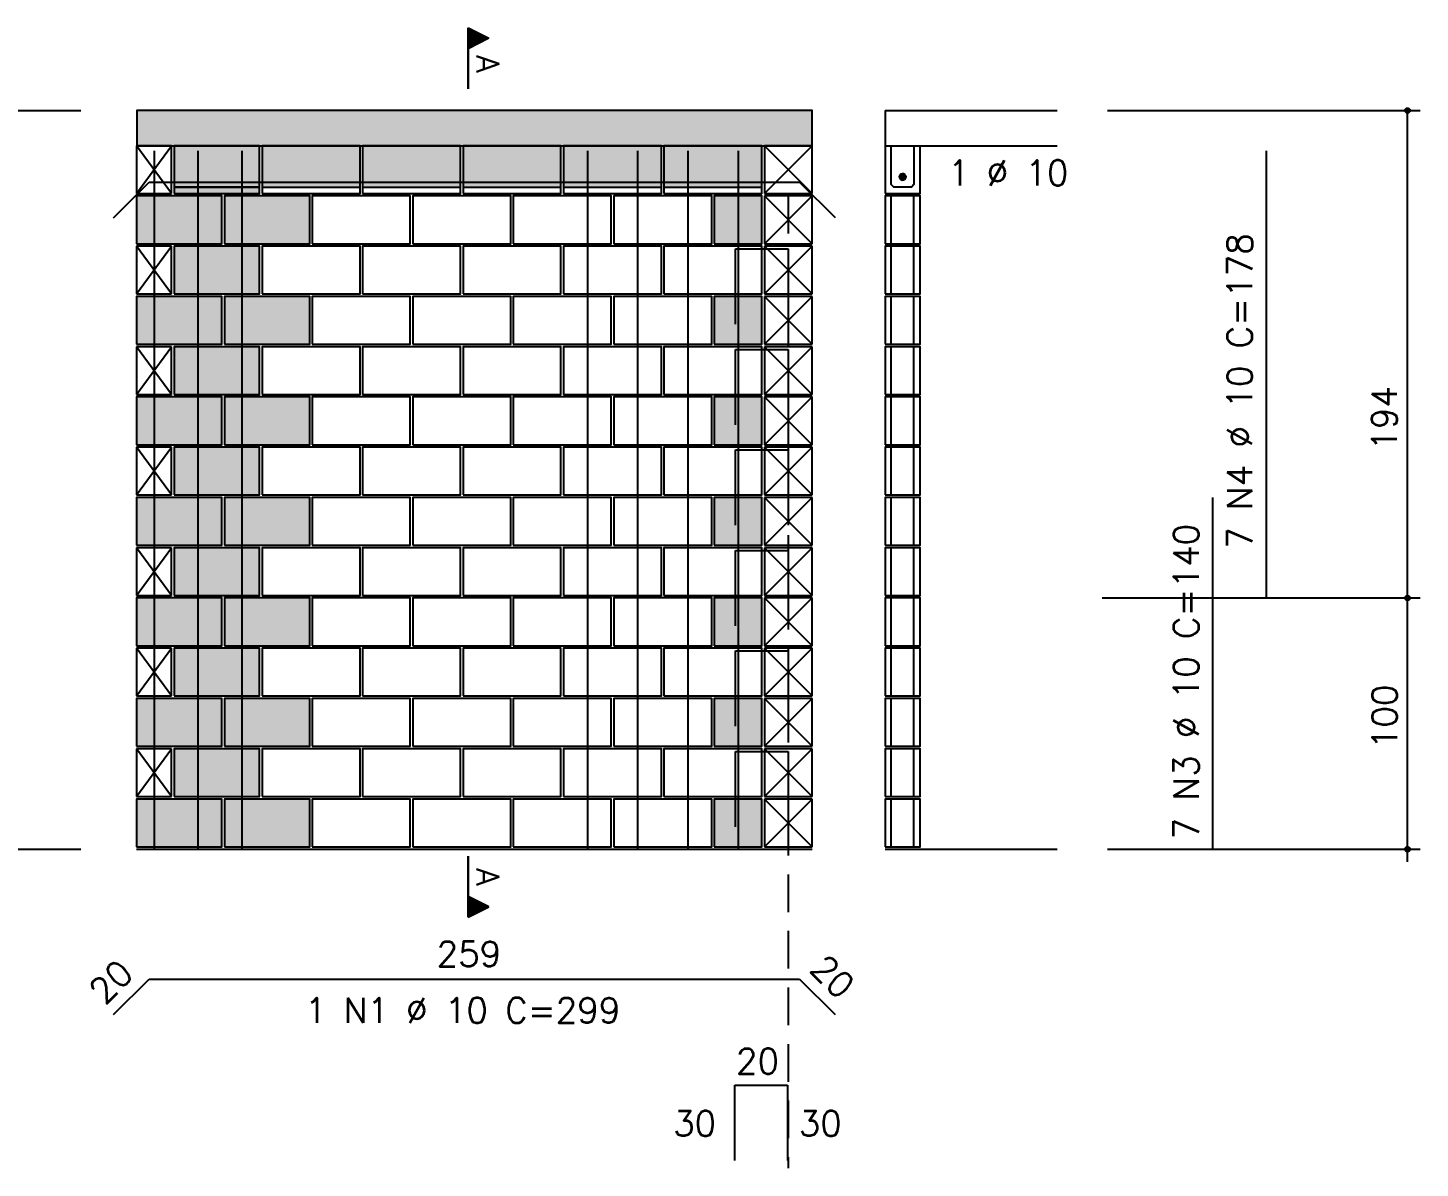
# Model space of a CAD drawing. Extents: x -1 to 122, y -1 to 61.
# Drawn here: x 22.16 to 33.25, y 25.72 to 34.79 of the extents above; entities that cross this region are included whole.
import ezdxf

# ---------------------------------------------------------------- set-up
doc = ezdxf.new("R2010")
doc.units = 0
doc.header["$MEASUREMENT"] = 0
doc.linetypes.add('ESTILO_TQS_0001', pattern=[0.45, 0.3, -0.15])
for name, color, linetype in [('PENA_01', 1, 'CONTINUOUS'), ('PENA_02', 2, 'CONTINUOUS'), ('PENA_03', 3, 'CONTINUOUS'), ('PENA_05', 5, 'CONTINUOUS'), ('PENA_09', 254, 'CONTINUOUS'), ('PENA_11', 252, 'CONTINUOUS'), ('PENA_21', 100, 'CONTINUOUS'), ('PENA_23', 50, 'CONTINUOUS')]:
    doc.layers.add(name, color=color, linetype=linetype)
doc.styles.get("Standard").update_dxf_attribs({"font": 'ROMANS.SHX'})

msp = doc.modelspace()

# ---------------------------------------------------------------- linework, layer by layer
at = {"layer": 'PENA_01', "linetype": 'Continuous'}
for p, q in [((20.45, 34.135), (22.581, 34.135)), ((23.325, 33.525), (24.005, 33.525)), ((24.025, 33.525), (24.805, 33.525)), ((24.825, 33.525), (25.605, 33.525)), ((25.625, 33.525), (26.405, 33.525)), ((26.425, 33.525), (27.205, 33.525)), ((27.225, 33.525), (28.005, 33.525)), ((20.45, 28.255), (22.581, 28.255))]:
    msp.add_line(p, q, dxfattribs=at)
at = {"layer": 'PENA_01', "linetype": 'ESTILO_TQS_0001'}
msp.add_line((28.215, 33.455), (28.215, 25.717), dxfattribs=at)
at = {"layer": 'PENA_02', "linetype": 'Continuous'}
for p, q in [((23.305, 33.855), (23.025, 33.855)), ((23.025, 33.855), (23.025, 33.475)), ((23.305, 33.475), (23.305, 33.855)), ((28.405, 33.855), (28.025, 33.855)), ((28.025, 33.855), (28.025, 33.475)), ((28.405, 33.475), (28.405, 33.855)), ((23.025, 33.475), (23.305, 33.475)), ((28.025, 33.475), (28.405, 33.475)), ((28.405, 33.455), (28.025, 33.455)), ((28.025, 33.455), (28.025, 33.075)), ((28.405, 33.075), (28.405, 33.455)), ((23.305, 33.055), (23.025, 33.055)), ((23.025, 33.055), (23.025, 32.675)), ((23.305, 32.675), (23.305, 33.055)), ((28.025, 33.075), (28.405, 33.075)), ((28.405, 33.055), (28.025, 33.055)), ((28.025, 33.055), (28.025, 32.675)), ((28.405, 32.675), (28.405, 33.055)), ((23.025, 32.675), (23.305, 32.675)), ((28.025, 32.675), (28.405, 32.675)), ((28.405, 32.655), (28.025, 32.655)), ((28.025, 32.655), (28.025, 32.275)), ((28.405, 32.275), (28.405, 32.655)), ((28.025, 32.275), (28.405, 32.275)), ((23.305, 32.255), (23.025, 32.255)), ((23.025, 32.255), (23.025, 31.875)), ((23.305, 31.875), (23.305, 32.255)), ((28.405, 32.255), (28.025, 32.255)), ((28.025, 32.255), (28.025, 31.875)), ((28.405, 31.875), (28.405, 32.255)), ((23.025, 31.875), (23.305, 31.875)), ((28.025, 31.875), (28.405, 31.875)), ((28.405, 31.855), (28.025, 31.855)), ((28.025, 31.855), (28.025, 31.475)), ((28.405, 31.475), (28.405, 31.855)), ((23.305, 31.455), (23.025, 31.455)), ((23.025, 31.455), (23.025, 31.075)), ((23.305, 31.075), (23.305, 31.455)), ((28.025, 31.475), (28.405, 31.475)), ((28.405, 31.455), (28.025, 31.455)), ((28.025, 31.455), (28.025, 31.075)), ((28.405, 31.075), (28.405, 31.455)), ((23.025, 31.075), (23.305, 31.075)), ((28.025, 31.075), (28.405, 31.075)), ((28.405, 31.055), (28.025, 31.055)), ((28.025, 31.055), (28.025, 30.675)), ((28.405, 30.675), (28.405, 31.055)), ((23.305, 30.655), (23.025, 30.655)), ((23.025, 30.655), (23.025, 30.275)), ((23.305, 30.275), (23.305, 30.655)), ((28.025, 30.675), (28.405, 30.675)), ((28.405, 30.655), (28.025, 30.655)), ((28.025, 30.655), (28.025, 30.275)), ((28.405, 30.275), (28.405, 30.655)), ((23.025, 30.275), (23.305, 30.275)), ((28.025, 30.275), (28.405, 30.275)), ((28.405, 30.255), (28.025, 30.255)), ((28.025, 30.255), (28.025, 29.875)), ((28.405, 29.875), (28.405, 30.255)), ((23.305, 29.855), (23.025, 29.855)), ((23.025, 29.855), (23.025, 29.475)), ((23.305, 29.475), (23.305, 29.855)), ((28.025, 29.875), (28.405, 29.875)), ((28.405, 29.855), (28.025, 29.855)), ((28.025, 29.855), (28.025, 29.475)), ((28.405, 29.475), (28.405, 29.855)), ((23.025, 29.475), (23.305, 29.475)), ((28.025, 29.475), (28.405, 29.475)), ((28.405, 29.455), (28.025, 29.455)), ((28.025, 29.455), (28.025, 29.075)), ((28.405, 29.075), (28.405, 29.455)), ((23.305, 29.055), (23.025, 29.055)), ((23.025, 29.055), (23.025, 28.675)), ((23.305, 28.675), (23.305, 29.055)), ((28.025, 29.075), (28.405, 29.075)), ((28.405, 29.055), (28.025, 29.055)), ((28.025, 29.055), (28.025, 28.675)), ((28.405, 28.675), (28.405, 29.055)), ((23.025, 28.675), (23.305, 28.675)), ((28.025, 28.675), (28.405, 28.675)), ((28.405, 28.655), (28.025, 28.655)), ((28.025, 28.655), (28.025, 28.275)), ((28.405, 28.275), (28.405, 28.655)), ((28.025, 28.275), (28.405, 28.275)), ((23.025, 28.255), (28.405, 28.255))]:
    msp.add_line(p, q, dxfattribs=at)
for points in [[(23.028, 33.855), (28.405, 33.855), (28.405, 34.135), (23.028, 34.135), (23.028, 33.855)], [(23.325, 33.475), (24.005, 33.475), (24.005, 33.855), (23.325, 33.855), (23.325, 33.475)], [(24.025, 33.475), (24.805, 33.475), (24.805, 33.855), (24.025, 33.855), (24.025, 33.475)], [(24.825, 33.475), (25.605, 33.475), (25.605, 33.855), (24.825, 33.855), (24.825, 33.475)], [(25.625, 33.475), (26.405, 33.475), (26.405, 33.855), (25.625, 33.855), (25.625, 33.475)], [(26.425, 33.475), (27.205, 33.475), (27.205, 33.855), (26.425, 33.855), (26.425, 33.475)], [(27.225, 33.475), (28.005, 33.475), (28.005, 33.855), (27.225, 33.855), (27.225, 33.475)], [(23.025, 33.075), (23.705, 33.075), (23.705, 33.455), (23.025, 33.455), (23.025, 33.075)], [(23.725, 33.075), (24.405, 33.075), (24.405, 33.455), (23.725, 33.455), (23.725, 33.075)], [(24.425, 33.075), (25.205, 33.075), (25.205, 33.455), (24.425, 33.455), (24.425, 33.075)], [(25.225, 33.075), (26.005, 33.075), (26.005, 33.455), (25.225, 33.455), (25.225, 33.075)], [(26.025, 33.075), (26.805, 33.075), (26.805, 33.455), (26.025, 33.455), (26.025, 33.075)], [(26.825, 33.075), (27.605, 33.075), (27.605, 33.455), (26.825, 33.455), (26.825, 33.075)], [(27.625, 33.075), (28.005, 33.075), (28.005, 33.455), (27.625, 33.455), (27.625, 33.075)], [(23.325, 32.675), (24.005, 32.675), (24.005, 33.055), (23.325, 33.055), (23.325, 32.675)], [(24.025, 32.675), (24.805, 32.675), (24.805, 33.055), (24.025, 33.055), (24.025, 32.675)], [(24.825, 32.675), (25.605, 32.675), (25.605, 33.055), (24.825, 33.055), (24.825, 32.675)], [(25.625, 32.675), (26.405, 32.675), (26.405, 33.055), (25.625, 33.055), (25.625, 32.675)], [(26.425, 32.675), (27.205, 32.675), (27.205, 33.055), (26.425, 33.055), (26.425, 32.675)], [(27.225, 32.675), (28.005, 32.675), (28.005, 33.055), (27.225, 33.055), (27.225, 32.675)], [(23.025, 32.275), (23.705, 32.275), (23.705, 32.655), (23.025, 32.655), (23.025, 32.275)], [(23.725, 32.275), (24.405, 32.275), (24.405, 32.655), (23.725, 32.655), (23.725, 32.275)], [(24.425, 32.275), (25.205, 32.275), (25.205, 32.655), (24.425, 32.655), (24.425, 32.275)], [(25.225, 32.275), (26.005, 32.275), (26.005, 32.655), (25.225, 32.655), (25.225, 32.275)], [(26.025, 32.275), (26.805, 32.275), (26.805, 32.655), (26.025, 32.655), (26.025, 32.275)], [(26.825, 32.275), (27.605, 32.275), (27.605, 32.655), (26.825, 32.655), (26.825, 32.275)], [(27.625, 32.275), (28.005, 32.275), (28.005, 32.655), (27.625, 32.655), (27.625, 32.275)], [(23.325, 31.875), (24.005, 31.875), (24.005, 32.255), (23.325, 32.255), (23.325, 31.875)], [(24.025, 31.875), (24.805, 31.875), (24.805, 32.255), (24.025, 32.255), (24.025, 31.875)], [(24.825, 31.875), (25.605, 31.875), (25.605, 32.255), (24.825, 32.255), (24.825, 31.875)], [(25.625, 31.875), (26.405, 31.875), (26.405, 32.255), (25.625, 32.255), (25.625, 31.875)], [(26.425, 31.875), (27.205, 31.875), (27.205, 32.255), (26.425, 32.255), (26.425, 31.875)], [(27.225, 31.875), (28.005, 31.875), (28.005, 32.255), (27.225, 32.255), (27.225, 31.875)], [(23.025, 31.475), (23.705, 31.475), (23.705, 31.855), (23.025, 31.855), (23.025, 31.475)], [(23.725, 31.475), (24.405, 31.475), (24.405, 31.855), (23.725, 31.855), (23.725, 31.475)], [(24.425, 31.475), (25.205, 31.475), (25.205, 31.855), (24.425, 31.855), (24.425, 31.475)], [(25.225, 31.475), (26.005, 31.475), (26.005, 31.855), (25.225, 31.855), (25.225, 31.475)], [(26.025, 31.475), (26.805, 31.475), (26.805, 31.855), (26.025, 31.855), (26.025, 31.475)], [(26.825, 31.475), (27.605, 31.475), (27.605, 31.855), (26.825, 31.855), (26.825, 31.475)], [(27.625, 31.475), (28.005, 31.475), (28.005, 31.855), (27.625, 31.855), (27.625, 31.475)], [(23.325, 31.075), (24.005, 31.075), (24.005, 31.455), (23.325, 31.455), (23.325, 31.075)], [(24.025, 31.075), (24.805, 31.075), (24.805, 31.455), (24.025, 31.455), (24.025, 31.075)], [(24.825, 31.075), (25.605, 31.075), (25.605, 31.455), (24.825, 31.455), (24.825, 31.075)], [(25.625, 31.075), (26.405, 31.075), (26.405, 31.455), (25.625, 31.455), (25.625, 31.075)], [(26.425, 31.075), (27.205, 31.075), (27.205, 31.455), (26.425, 31.455), (26.425, 31.075)], [(27.225, 31.075), (28.005, 31.075), (28.005, 31.455), (27.225, 31.455), (27.225, 31.075)], [(23.025, 30.675), (23.705, 30.675), (23.705, 31.055), (23.025, 31.055), (23.025, 30.675)], [(23.725, 30.675), (24.405, 30.675), (24.405, 31.055), (23.725, 31.055), (23.725, 30.675)], [(24.425, 30.675), (25.205, 30.675), (25.205, 31.055), (24.425, 31.055), (24.425, 30.675)], [(25.225, 30.675), (26.005, 30.675), (26.005, 31.055), (25.225, 31.055), (25.225, 30.675)], [(26.025, 30.675), (26.805, 30.675), (26.805, 31.055), (26.025, 31.055), (26.025, 30.675)], [(26.825, 30.675), (27.605, 30.675), (27.605, 31.055), (26.825, 31.055), (26.825, 30.675)], [(27.625, 30.675), (28.005, 30.675), (28.005, 31.055), (27.625, 31.055), (27.625, 30.675)], [(23.325, 30.275), (24.005, 30.275), (24.005, 30.655), (23.325, 30.655), (23.325, 30.275)], [(24.025, 30.275), (24.805, 30.275), (24.805, 30.655), (24.025, 30.655), (24.025, 30.275)], [(24.825, 30.275), (25.605, 30.275), (25.605, 30.655), (24.825, 30.655), (24.825, 30.275)], [(25.625, 30.275), (26.405, 30.275), (26.405, 30.655), (25.625, 30.655), (25.625, 30.275)], [(26.425, 30.275), (27.205, 30.275), (27.205, 30.655), (26.425, 30.655), (26.425, 30.275)], [(27.225, 30.275), (28.005, 30.275), (28.005, 30.655), (27.225, 30.655), (27.225, 30.275)], [(23.025, 29.875), (23.705, 29.875), (23.705, 30.255), (23.025, 30.255), (23.025, 29.875)], [(23.725, 29.875), (24.405, 29.875), (24.405, 30.255), (23.725, 30.255), (23.725, 29.875)], [(24.425, 29.875), (25.205, 29.875), (25.205, 30.255), (24.425, 30.255), (24.425, 29.875)], [(25.225, 29.875), (26.005, 29.875), (26.005, 30.255), (25.225, 30.255), (25.225, 29.875)], [(26.025, 29.875), (26.805, 29.875), (26.805, 30.255), (26.025, 30.255), (26.025, 29.875)], [(26.825, 29.875), (27.605, 29.875), (27.605, 30.255), (26.825, 30.255), (26.825, 29.875)], [(27.625, 29.875), (28.005, 29.875), (28.005, 30.255), (27.625, 30.255), (27.625, 29.875)], [(23.325, 29.475), (24.005, 29.475), (24.005, 29.855), (23.325, 29.855), (23.325, 29.475)], [(24.025, 29.475), (24.805, 29.475), (24.805, 29.855), (24.025, 29.855), (24.025, 29.475)], [(24.825, 29.475), (25.605, 29.475), (25.605, 29.855), (24.825, 29.855), (24.825, 29.475)], [(25.625, 29.475), (26.405, 29.475), (26.405, 29.855), (25.625, 29.855), (25.625, 29.475)], [(26.425, 29.475), (27.205, 29.475), (27.205, 29.855), (26.425, 29.855), (26.425, 29.475)], [(27.225, 29.475), (28.005, 29.475), (28.005, 29.855), (27.225, 29.855), (27.225, 29.475)], [(23.025, 29.075), (23.705, 29.075), (23.705, 29.455), (23.025, 29.455), (23.025, 29.075)], [(23.725, 29.075), (24.405, 29.075), (24.405, 29.455), (23.725, 29.455), (23.725, 29.075)], [(24.425, 29.075), (25.205, 29.075), (25.205, 29.455), (24.425, 29.455), (24.425, 29.075)], [(25.225, 29.075), (26.005, 29.075), (26.005, 29.455), (25.225, 29.455), (25.225, 29.075)], [(26.025, 29.075), (26.805, 29.075), (26.805, 29.455), (26.025, 29.455), (26.025, 29.075)], [(26.825, 29.075), (27.605, 29.075), (27.605, 29.455), (26.825, 29.455), (26.825, 29.075)], [(27.625, 29.075), (28.005, 29.075), (28.005, 29.455), (27.625, 29.455), (27.625, 29.075)], [(23.325, 28.675), (24.005, 28.675), (24.005, 29.055), (23.325, 29.055), (23.325, 28.675)], [(24.025, 28.675), (24.805, 28.675), (24.805, 29.055), (24.025, 29.055), (24.025, 28.675)], [(24.825, 28.675), (25.605, 28.675), (25.605, 29.055), (24.825, 29.055), (24.825, 28.675)], [(25.625, 28.675), (26.405, 28.675), (26.405, 29.055), (25.625, 29.055), (25.625, 28.675)], [(26.425, 28.675), (27.205, 28.675), (27.205, 29.055), (26.425, 29.055), (26.425, 28.675)], [(27.225, 28.675), (28.005, 28.675), (28.005, 29.055), (27.225, 29.055), (27.225, 28.675)], [(23.025, 28.275), (23.705, 28.275), (23.705, 28.655), (23.025, 28.655), (23.025, 28.275)], [(23.725, 28.275), (24.405, 28.275), (24.405, 28.655), (23.725, 28.655), (23.725, 28.275)], [(24.425, 28.275), (25.205, 28.275), (25.205, 28.655), (24.425, 28.655), (24.425, 28.275)], [(25.225, 28.275), (26.005, 28.275), (26.005, 28.655), (25.225, 28.655), (25.225, 28.275)], [(26.025, 28.275), (26.805, 28.275), (26.805, 28.655), (26.025, 28.655), (26.025, 28.275)], [(26.825, 28.275), (27.605, 28.275), (27.605, 28.655), (26.825, 28.655), (26.825, 28.275)], [(27.625, 28.275), (28.005, 28.275), (28.005, 28.655), (27.625, 28.655), (27.625, 28.275)]]:
    msp.add_lwpolyline(points, dxfattribs=at)
for centre, radius in [((33.145, 34.135), 0.02), ((33.145, 34.135), 0.01), ((33.145, 30.255), 0.02), ((33.145, 30.255), 0.01), ((33.145, 28.255), 0.02), ((33.145, 28.255), 0.01)]:
    msp.add_circle(centre, radius, dxfattribs=at)
at = {"layer": 'PENA_03', "linetype": 'Continuous'}
for p, q in [((25.665, 34.307), (25.665, 34.793)), ((25.665, 34.793), (25.831, 34.71)), ((25.666, 34.792), (25.666, 34.628)), ((25.666, 34.792), (25.829, 34.71)), ((25.829, 34.71), (25.666, 34.628)), ((25.831, 34.71), (25.666, 34.627)), ((25.678, 34.787), (25.678, 34.633)), ((25.69, 34.78), (25.69, 34.64)), ((25.703, 34.774), (25.703, 34.646)), ((25.716, 34.767), (25.716, 34.653)), ((25.729, 34.761), (25.729, 34.659)), ((25.742, 34.755), (25.742, 34.665)), ((25.754, 34.748), (25.754, 34.672)), ((25.767, 34.742), (25.767, 34.678)), ((25.78, 34.736), (25.78, 34.684)), ((25.793, 34.729), (25.793, 34.691)), ((25.805, 34.723), (25.805, 34.697)), ((25.818, 34.716), (25.818, 34.704)), ((25.666, 34.627), (25.666, 34.307)), ((28.985, 34.135), (28.985, 33.475)), ((28.985, 34.135), (30.356, 34.135)), ((30.756, 34.135), (33.245, 34.135)), ((33.145, 28.155), (33.145, 34.135)), ((23.025, 33.475), (23.305, 33.855)), ((23.305, 33.475), (23.025, 33.855)), ((28.025, 33.475), (28.405, 33.855)), ((28.405, 33.475), (28.025, 33.855)), ((28.985, 33.855), (30.356, 33.855)), ((28.025, 33.075), (28.405, 33.455)), ((28.405, 33.075), (28.025, 33.455)), ((29.035, 33.075), (29.035, 33.455)), ((29.215, 33.075), (29.215, 33.455)), ((23.025, 32.675), (23.305, 33.055)), ((23.305, 32.675), (23.025, 33.055)), ((28.025, 32.675), (28.405, 33.055)), ((28.405, 32.675), (28.025, 33.055)), ((29.035, 32.675), (29.035, 33.055)), ((29.215, 32.675), (29.215, 33.055)), ((28.025, 32.275), (28.405, 32.655)), ((28.405, 32.275), (28.025, 32.655)), ((29.035, 32.275), (29.035, 32.655)), ((29.215, 32.275), (29.215, 32.655)), ((23.025, 31.875), (23.305, 32.255)), ((23.305, 31.875), (23.025, 32.255)), ((28.025, 31.875), (28.405, 32.255)), ((28.405, 31.875), (28.025, 32.255)), ((29.035, 31.875), (29.035, 32.255)), ((29.215, 31.875), (29.215, 32.255)), ((28.025, 31.475), (28.405, 31.855)), ((28.405, 31.475), (28.025, 31.855)), ((29.035, 31.475), (29.035, 31.855)), ((29.215, 31.475), (29.215, 31.855)), ((23.025, 31.075), (23.305, 31.455)), ((23.305, 31.075), (23.025, 31.455)), ((28.025, 31.075), (28.405, 31.455)), ((28.405, 31.075), (28.025, 31.455)), ((29.035, 31.075), (29.035, 31.455)), ((29.215, 31.075), (29.215, 31.455)), ((28.025, 30.675), (28.405, 31.055)), ((28.405, 30.675), (28.025, 31.055)), ((29.035, 30.675), (29.035, 31.055)), ((29.215, 30.675), (29.215, 31.055)), ((23.025, 30.275), (23.305, 30.655)), ((23.305, 30.275), (23.025, 30.655)), ((28.025, 30.275), (28.405, 30.655)), ((28.405, 30.275), (28.025, 30.655)), ((29.035, 30.275), (29.035, 30.655)), ((29.215, 30.275), (29.215, 30.655)), ((28.025, 29.875), (28.405, 30.255)), ((28.405, 29.875), (28.025, 30.255)), ((29.035, 29.875), (29.035, 30.255)), ((29.215, 29.875), (29.215, 30.255)), ((30.714, 30.255), (33.245, 30.255)), ((23.025, 29.475), (23.305, 29.855)), ((23.305, 29.475), (23.025, 29.855)), ((28.025, 29.475), (28.405, 29.855)), ((28.405, 29.475), (28.025, 29.855)), ((29.035, 29.475), (29.035, 29.855)), ((29.215, 29.475), (29.215, 29.855)), ((28.025, 29.075), (28.405, 29.455)), ((28.405, 29.075), (28.025, 29.455)), ((29.035, 29.075), (29.035, 29.455)), ((29.215, 29.075), (29.215, 29.455)), ((23.025, 28.675), (23.305, 29.055)), ((23.305, 28.675), (23.025, 29.055)), ((28.025, 28.675), (28.405, 29.055)), ((28.405, 28.675), (28.025, 29.055)), ((29.035, 28.675), (29.035, 29.055)), ((29.215, 28.675), (29.215, 29.055)), ((28.025, 28.275), (28.405, 28.655)), ((28.405, 28.275), (28.025, 28.655)), ((29.035, 28.275), (29.035, 28.655)), ((29.215, 28.275), (29.215, 28.655)), ((25.665, 28.2), (25.665, 27.714)), ((25.666, 27.879), (25.666, 28.2)), ((28.985, 28.255), (30.356, 28.255)), ((30.756, 28.255), (33.245, 28.255)), ((25.666, 27.715), (25.666, 27.879)), ((25.829, 27.797), (25.666, 27.879)), ((25.831, 27.797), (25.666, 27.879)), ((25.678, 27.72), (25.678, 27.873)), ((25.69, 27.727), (25.69, 27.867)), ((25.703, 27.733), (25.703, 27.861)), ((25.716, 27.739), (25.716, 27.854)), ((25.729, 27.746), (25.729, 27.848)), ((25.742, 27.752), (25.742, 27.841)), ((25.754, 27.758), (25.754, 27.835)), ((25.767, 27.765), (25.767, 27.829)), ((25.665, 27.714), (25.831, 27.797)), ((25.666, 27.715), (25.829, 27.797)), ((25.78, 27.771), (25.78, 27.822)), ((25.793, 27.778), (25.793, 27.816)), ((25.805, 27.784), (25.805, 27.81)), ((25.818, 27.79), (25.818, 27.803))]:
    msp.add_line(p, q, dxfattribs=at)
for points in [[(28.985, 33.475), (29.265, 33.475), (29.265, 33.855)], [(29.215, 33.855), (29.215, 33.545), (29.195, 33.525), (29.055, 33.525), (29.035, 33.545), (29.035, 33.855)], [(29.15, 33.606), (29.148, 33.616), (29.142, 33.625), (29.133, 33.63), (29.122, 33.631), (29.112, 33.628), (29.105, 33.621), (29.1, 33.612), (29.1, 33.601), (29.105, 33.592), (29.112, 33.585), (29.122, 33.581), (29.133, 33.583), (29.142, 33.588), (29.148, 33.596), (29.15, 33.606)], [(28.985, 33.075), (29.265, 33.075), (29.265, 33.455), (28.985, 33.455), (28.985, 33.075)], [(28.985, 32.675), (29.265, 32.675), (29.265, 33.055), (28.985, 33.055), (28.985, 32.675)], [(28.985, 32.275), (29.265, 32.275), (29.265, 32.655), (28.985, 32.655), (28.985, 32.275)], [(28.985, 31.875), (29.265, 31.875), (29.265, 32.255), (28.985, 32.255), (28.985, 31.875)], [(28.985, 31.475), (29.265, 31.475), (29.265, 31.855), (28.985, 31.855), (28.985, 31.475)], [(28.985, 31.075), (29.265, 31.075), (29.265, 31.455), (28.985, 31.455), (28.985, 31.075)], [(28.985, 30.675), (29.265, 30.675), (29.265, 31.055), (28.985, 31.055), (28.985, 30.675)], [(28.985, 30.275), (29.265, 30.275), (29.265, 30.655), (28.985, 30.655), (28.985, 30.275)], [(28.985, 29.875), (29.265, 29.875), (29.265, 30.255), (28.985, 30.255), (28.985, 29.875)], [(28.985, 29.475), (29.265, 29.475), (29.265, 29.855), (28.985, 29.855), (28.985, 29.475)], [(28.985, 29.075), (29.265, 29.075), (29.265, 29.455), (28.985, 29.455), (28.985, 29.075)], [(28.985, 28.675), (29.265, 28.675), (29.265, 29.055), (28.985, 29.055), (28.985, 28.675)], [(28.985, 28.275), (29.265, 28.275), (29.265, 28.655), (28.985, 28.655), (28.985, 28.275)]]:
    msp.add_lwpolyline(points, dxfattribs=at)
msp.add_circle((29.125, 33.606), 0.025, dxfattribs=at)
for points in [[(29.15, 33.606), (29.105, 33.621), (29.1, 33.612)], [(29.15, 33.606), (29.1, 33.612), (29.1, 33.601)], [(29.15, 33.606), (29.1, 33.601), (29.105, 33.592)], [(29.15, 33.606), (29.112, 33.628), (29.101, 33.615)], [(29.15, 33.606), (29.101, 33.615), (29.101, 33.598)], [(29.15, 33.606), (29.101, 33.598), (29.112, 33.585)], [(29.15, 33.606), (29.112, 33.628), (29.105, 33.621)], [(29.15, 33.606), (29.105, 33.592), (29.112, 33.585)], [(29.15, 33.606), (29.129, 33.631), (29.112, 33.628)], [(29.15, 33.606), (29.122, 33.631), (29.112, 33.628)], [(29.15, 33.606), (29.112, 33.585), (29.129, 33.582)], [(29.15, 33.606), (29.112, 33.585), (29.122, 33.581)], [(29.15, 33.606), (29.133, 33.63), (29.122, 33.631)], [(29.15, 33.606), (29.122, 33.581), (29.133, 33.583)], [(29.15, 33.606), (29.144, 33.622), (29.129, 33.631)], [(29.15, 33.606), (29.129, 33.582), (29.144, 33.59)], [(29.15, 33.606), (29.142, 33.625), (29.133, 33.63)], [(29.15, 33.606), (29.133, 33.583), (29.142, 33.588)], [(29.15, 33.606), (29.148, 33.616), (29.142, 33.625)], [(29.15, 33.606), (29.142, 33.588), (29.148, 33.596)], [(29.15, 33.606), (29.144, 33.59), (29.15, 33.606)], [(29.15, 33.606), (29.148, 33.596), (29.15, 33.606)]]:
    msp.add_solid(points, dxfattribs=at)
at = {"layer": 'PENA_05', "linetype": 'Continuous'}
for p, q in [((32.022, 30.252), (32.022, 33.815)), ((22.843, 33.282), (23.125, 33.565)), ((23.125, 33.565), (28.305, 33.565)), ((28.305, 33.565), (28.588, 33.283)), ((27.795, 32.434), (27.795, 33.034)), ((27.795, 33.034), (28.215, 33.034)), ((28.215, 33.034), (28.215, 32.434)), ((27.795, 31.634), (27.795, 32.234)), ((27.795, 32.234), (28.215, 32.234)), ((28.215, 32.234), (28.215, 31.634)), ((27.795, 30.834), (27.795, 31.434)), ((27.795, 31.434), (28.215, 31.434)), ((28.215, 31.434), (28.215, 30.834)), ((31.596, 28.255), (31.596, 31.055)), ((27.795, 30.034), (27.795, 30.634)), ((27.795, 30.634), (28.215, 30.634)), ((28.215, 30.634), (28.215, 30.034)), ((27.795, 29.234), (27.795, 29.834)), ((27.795, 29.834), (28.215, 29.834)), ((28.215, 29.834), (28.215, 29.234)), ((27.795, 28.434), (27.795, 29.034)), ((27.795, 29.034), (28.215, 29.034)), ((28.215, 29.034), (28.215, 28.434)), ((22.843, 26.939), (23.125, 27.222)), ((23.125, 27.222), (28.305, 27.222)), ((28.305, 27.222), (28.588, 26.939)), ((27.788, 25.778), (27.788, 26.378)), ((27.788, 26.378), (28.208, 26.378)), ((28.208, 26.378), (28.208, 25.778))]:
    msp.add_line(p, q, dxfattribs=at)
for points in [[(23.165, 33.815), (23.165, 28.255)], [(23.515, 33.815), (23.515, 28.255)], [(23.865, 33.815), (23.865, 28.255)], [(26.615, 33.815), (26.615, 28.255)], [(27.015, 33.815), (27.015, 28.255)], [(27.415, 33.815), (27.415, 28.255)], [(27.815, 33.815), (27.815, 28.255)]]:
    msp.add_lwpolyline(points, dxfattribs=at)
at = {"layer": 'PENA_09', "linetype": 'Continuous'}
for points in [[(23.325, 33.525), (24.005, 33.525), (24.005, 33.855), (23.325, 33.855), (23.325, 33.525)], [(24.025, 33.525), (24.805, 33.525), (24.805, 33.855), (24.025, 33.855), (24.025, 33.525)], [(24.825, 33.525), (25.605, 33.525), (25.605, 33.855), (24.825, 33.855), (24.825, 33.525)], [(25.625, 33.525), (26.405, 33.525), (26.405, 33.855), (25.625, 33.855), (25.625, 33.525)], [(26.425, 33.525), (27.205, 33.525), (27.205, 33.855), (26.425, 33.855), (26.425, 33.525)], [(27.225, 33.525), (28.005, 33.525), (28.005, 33.855), (27.225, 33.855), (27.225, 33.525)]]:
    msp.add_lwpolyline(points, dxfattribs=at)
for points in [[(23.325, 33.525), (24.005, 33.525), (24.005, 33.855)], [(23.325, 33.525), (24.005, 33.855), (23.325, 33.855)], [(23.325, 33.525), (23.325, 33.855), (23.325, 33.525)], [(24.025, 33.525), (24.805, 33.525), (24.805, 33.855)], [(24.025, 33.525), (24.805, 33.855), (24.025, 33.855)], [(24.025, 33.525), (24.025, 33.855), (24.025, 33.525)], [(24.825, 33.525), (25.605, 33.525), (25.605, 33.855)], [(24.825, 33.525), (25.605, 33.855), (24.825, 33.855)], [(24.825, 33.525), (24.825, 33.855), (24.825, 33.525)], [(25.625, 33.525), (26.405, 33.525), (26.405, 33.855)], [(25.625, 33.525), (26.405, 33.855), (25.625, 33.855)], [(25.625, 33.525), (25.625, 33.855), (25.625, 33.525)], [(26.425, 33.525), (27.205, 33.525), (27.205, 33.855)], [(26.425, 33.525), (27.205, 33.855), (26.425, 33.855)], [(26.425, 33.525), (26.425, 33.855), (26.425, 33.525)], [(27.225, 33.525), (28.005, 33.525), (28.005, 33.855)], [(27.225, 33.525), (28.005, 33.855), (27.225, 33.855)], [(27.225, 33.525), (27.225, 33.855), (27.225, 33.525)]]:
    msp.add_solid(points, dxfattribs=at)
at = {"layer": 'PENA_11', "linetype": 'Continuous'}
for points in [[(23.028, 33.855), (28.405, 33.855), (28.405, 34.135)], [(23.028, 33.855), (28.405, 34.135), (23.028, 34.135)], [(23.028, 33.855), (23.028, 34.135), (23.028, 33.855)]]:
    msp.add_solid(points, dxfattribs=at)
at = {"layer": 'PENA_21', "linetype": 'Continuous'}
for points in [[(23.325, 33.475), (24.005, 33.475), (24.005, 33.525), (23.325, 33.525), (23.325, 33.475)], [(23.025, 33.075), (23.705, 33.075), (23.705, 33.455), (23.025, 33.455), (23.025, 33.075)], [(23.725, 33.075), (24.405, 33.075), (24.405, 33.455), (23.725, 33.455), (23.725, 33.075)], [(23.325, 32.675), (24.005, 32.675), (24.005, 33.055), (23.325, 33.055), (23.325, 32.675)], [(23.025, 32.275), (23.705, 32.275), (23.705, 32.655), (23.025, 32.655), (23.025, 32.275)], [(23.725, 32.275), (24.405, 32.275), (24.405, 32.655), (23.725, 32.655), (23.725, 32.275)], [(23.325, 31.875), (24.005, 31.875), (24.005, 32.255), (23.325, 32.255), (23.325, 31.875)], [(23.025, 31.475), (23.705, 31.475), (23.705, 31.855), (23.025, 31.855), (23.025, 31.475)], [(23.725, 31.475), (24.405, 31.475), (24.405, 31.855), (23.725, 31.855), (23.725, 31.475)], [(23.325, 31.075), (24.005, 31.075), (24.005, 31.455), (23.325, 31.455), (23.325, 31.075)], [(23.025, 30.675), (23.705, 30.675), (23.705, 31.055), (23.025, 31.055), (23.025, 30.675)], [(23.725, 30.675), (24.405, 30.675), (24.405, 31.055), (23.725, 31.055), (23.725, 30.675)], [(23.325, 30.275), (24.005, 30.275), (24.005, 30.655), (23.325, 30.655), (23.325, 30.275)], [(23.025, 29.875), (23.705, 29.875), (23.705, 30.255), (23.025, 30.255), (23.025, 29.875)], [(23.725, 29.875), (24.405, 29.875), (24.405, 30.255), (23.725, 30.255), (23.725, 29.875)], [(23.325, 29.475), (24.005, 29.475), (24.005, 29.855), (23.325, 29.855), (23.325, 29.475)], [(23.025, 29.075), (23.705, 29.075), (23.705, 29.455), (23.025, 29.455), (23.025, 29.075)], [(23.725, 29.075), (24.405, 29.075), (24.405, 29.455), (23.725, 29.455), (23.725, 29.075)], [(23.325, 28.675), (24.005, 28.675), (24.005, 29.055), (23.325, 29.055), (23.325, 28.675)], [(23.025, 28.275), (23.705, 28.275), (23.705, 28.655), (23.025, 28.655), (23.025, 28.275)], [(23.725, 28.275), (24.405, 28.275), (24.405, 28.655), (23.725, 28.655), (23.725, 28.275)]]:
    msp.add_lwpolyline(points, dxfattribs=at)
for points in [[(23.325, 33.475), (24.005, 33.475), (24.005, 33.525)], [(23.325, 33.475), (24.005, 33.525), (23.325, 33.525)], [(23.325, 33.475), (23.325, 33.525), (23.325, 33.475)], [(23.025, 33.075), (23.705, 33.075), (23.705, 33.455)], [(23.025, 33.075), (23.705, 33.455), (23.025, 33.455)], [(23.025, 33.075), (23.025, 33.455), (23.025, 33.075)], [(23.725, 33.075), (24.405, 33.075), (24.405, 33.455)], [(23.725, 33.075), (24.405, 33.455), (23.725, 33.455)], [(23.725, 33.075), (23.725, 33.455), (23.725, 33.075)], [(23.325, 32.675), (24.005, 32.675), (24.005, 33.055)], [(23.325, 32.675), (24.005, 33.055), (23.325, 33.055)], [(23.325, 32.675), (23.325, 33.055), (23.325, 32.675)], [(23.025, 32.275), (23.705, 32.275), (23.705, 32.655)], [(23.025, 32.275), (23.705, 32.655), (23.025, 32.655)], [(23.025, 32.275), (23.025, 32.655), (23.025, 32.275)], [(23.725, 32.275), (24.405, 32.275), (24.405, 32.655)], [(23.725, 32.275), (24.405, 32.655), (23.725, 32.655)], [(23.725, 32.275), (23.725, 32.655), (23.725, 32.275)], [(23.325, 31.875), (24.005, 31.875), (24.005, 32.255)], [(23.325, 31.875), (24.005, 32.255), (23.325, 32.255)], [(23.325, 31.875), (23.325, 32.255), (23.325, 31.875)], [(23.025, 31.475), (23.705, 31.475), (23.705, 31.855)], [(23.025, 31.475), (23.705, 31.855), (23.025, 31.855)], [(23.025, 31.475), (23.025, 31.855), (23.025, 31.475)], [(23.725, 31.475), (24.405, 31.475), (24.405, 31.855)], [(23.725, 31.475), (24.405, 31.855), (23.725, 31.855)], [(23.725, 31.475), (23.725, 31.855), (23.725, 31.475)], [(23.325, 31.075), (24.005, 31.075), (24.005, 31.455)], [(23.325, 31.075), (24.005, 31.455), (23.325, 31.455)], [(23.325, 31.075), (23.325, 31.455), (23.325, 31.075)], [(23.025, 30.675), (23.705, 30.675), (23.705, 31.055)], [(23.025, 30.675), (23.705, 31.055), (23.025, 31.055)], [(23.025, 30.675), (23.025, 31.055), (23.025, 30.675)], [(23.725, 30.675), (24.405, 30.675), (24.405, 31.055)], [(23.725, 30.675), (24.405, 31.055), (23.725, 31.055)], [(23.725, 30.675), (23.725, 31.055), (23.725, 30.675)], [(23.325, 30.275), (24.005, 30.275), (24.005, 30.655)], [(23.325, 30.275), (24.005, 30.655), (23.325, 30.655)], [(23.325, 30.275), (23.325, 30.655), (23.325, 30.275)], [(23.025, 29.875), (23.705, 29.875), (23.705, 30.255)], [(23.025, 29.875), (23.705, 30.255), (23.025, 30.255)], [(23.025, 29.875), (23.025, 30.255), (23.025, 29.875)], [(23.725, 29.875), (24.405, 29.875), (24.405, 30.255)], [(23.725, 29.875), (24.405, 30.255), (23.725, 30.255)], [(23.725, 29.875), (23.725, 30.255), (23.725, 29.875)], [(23.325, 29.475), (24.005, 29.475), (24.005, 29.855)], [(23.325, 29.475), (24.005, 29.855), (23.325, 29.855)], [(23.325, 29.475), (23.325, 29.855), (23.325, 29.475)], [(23.025, 29.075), (23.705, 29.075), (23.705, 29.455)], [(23.025, 29.075), (23.705, 29.455), (23.025, 29.455)], [(23.025, 29.075), (23.025, 29.455), (23.025, 29.075)], [(23.725, 29.075), (24.405, 29.075), (24.405, 29.455)], [(23.725, 29.075), (24.405, 29.455), (23.725, 29.455)], [(23.725, 29.075), (23.725, 29.455), (23.725, 29.075)], [(23.325, 28.675), (24.005, 28.675), (24.005, 29.055)], [(23.325, 28.675), (24.005, 29.055), (23.325, 29.055)], [(23.325, 28.675), (23.325, 29.055), (23.325, 28.675)], [(23.025, 28.275), (23.705, 28.275), (23.705, 28.655)], [(23.025, 28.275), (23.705, 28.655), (23.025, 28.655)], [(23.025, 28.275), (23.025, 28.655), (23.025, 28.275)], [(23.725, 28.275), (24.405, 28.275), (24.405, 28.655)], [(23.725, 28.275), (24.405, 28.655), (23.725, 28.655)], [(23.725, 28.275), (23.725, 28.655), (23.725, 28.275)]]:
    msp.add_solid(points, dxfattribs=at)
at = {"layer": 'PENA_23', "linetype": 'Continuous'}
for points in [[(27.625, 33.075), (28.005, 33.075), (28.005, 33.455), (27.625, 33.455), (27.625, 33.075)], [(27.625, 32.275), (28.005, 32.275), (28.005, 32.655), (27.625, 32.655), (27.625, 32.275)], [(27.625, 31.475), (28.005, 31.475), (28.005, 31.855), (27.625, 31.855), (27.625, 31.475)], [(27.625, 30.675), (28.005, 30.675), (28.005, 31.055), (27.625, 31.055), (27.625, 30.675)], [(27.625, 29.875), (28.005, 29.875), (28.005, 30.255), (27.625, 30.255), (27.625, 29.875)], [(27.625, 29.075), (28.005, 29.075), (28.005, 29.455), (27.625, 29.455), (27.625, 29.075)], [(27.625, 28.275), (28.005, 28.275), (28.005, 28.655), (27.625, 28.655), (27.625, 28.275)]]:
    msp.add_lwpolyline(points, dxfattribs=at)
for points in [[(27.625, 33.075), (28.005, 33.075), (28.005, 33.455)], [(27.625, 33.075), (28.005, 33.455), (27.625, 33.455)], [(27.625, 33.075), (27.625, 33.455), (27.625, 33.075)], [(27.625, 32.275), (28.005, 32.275), (28.005, 32.655)], [(27.625, 32.275), (28.005, 32.655), (27.625, 32.655)], [(27.625, 32.275), (27.625, 32.655), (27.625, 32.275)], [(27.625, 31.475), (28.005, 31.475), (28.005, 31.855)], [(27.625, 31.475), (28.005, 31.855), (27.625, 31.855)], [(27.625, 31.475), (27.625, 31.855), (27.625, 31.475)], [(27.625, 30.675), (28.005, 30.675), (28.005, 31.055)], [(27.625, 30.675), (28.005, 31.055), (27.625, 31.055)], [(27.625, 30.675), (27.625, 31.055), (27.625, 30.675)], [(27.625, 29.875), (28.005, 29.875), (28.005, 30.255)], [(27.625, 29.875), (28.005, 30.255), (27.625, 30.255)], [(27.625, 29.875), (27.625, 30.255), (27.625, 29.875)], [(27.625, 29.075), (28.005, 29.075), (28.005, 29.455)], [(27.625, 29.075), (28.005, 29.455), (27.625, 29.455)], [(27.625, 29.075), (27.625, 29.455), (27.625, 29.075)], [(27.625, 28.275), (28.005, 28.275), (28.005, 28.655)], [(27.625, 28.275), (28.005, 28.655), (27.625, 28.655)], [(27.625, 28.275), (27.625, 28.655), (27.625, 28.275)]]:
    msp.add_solid(points, dxfattribs=at)

# ---------------------------------------------------------------- texts
at = {"layer": 'PENA_03', "linetype": 'Continuous'}
for s, height, rotation, p in [('A', 0.18, 270, (25.732, 34.575)), ('7 N4 %%c 10 C=178', 0.2, 90, (31.909, 30.647)), ('194', 0.2, 90, (33.06, 31.427)), ('7 N3 %%c 10 C=140', 0.2, 90, (31.482, 28.334)), ('100', 0.2, 90, (33.062, 29.052)), ('A', 0.18, 270, (25.732, 28.104)), ('259', 0.2, 0.0021, (25.415, 27.322)), ('20', 0.2, 315, (28.376, 27.292)), ('20', 0.2, 45, (22.772, 27.009))]:
    msp.add_text(s, height=height, rotation=rotation, dxfattribs=at).set_placement(p)
for s, p in [('1 %%c 10', (29.486, 33.539)), ('1 N1 %%c 10 C=299', (24.366, 26.873)), ('20', (27.798, 26.468)), ('30', (27.298, 25.973)), ('30', (28.298, 25.973))]:
    msp.add_text(s, height=0.2, dxfattribs=at).set_placement(p)

doc.saveas('drawing.dxf')
